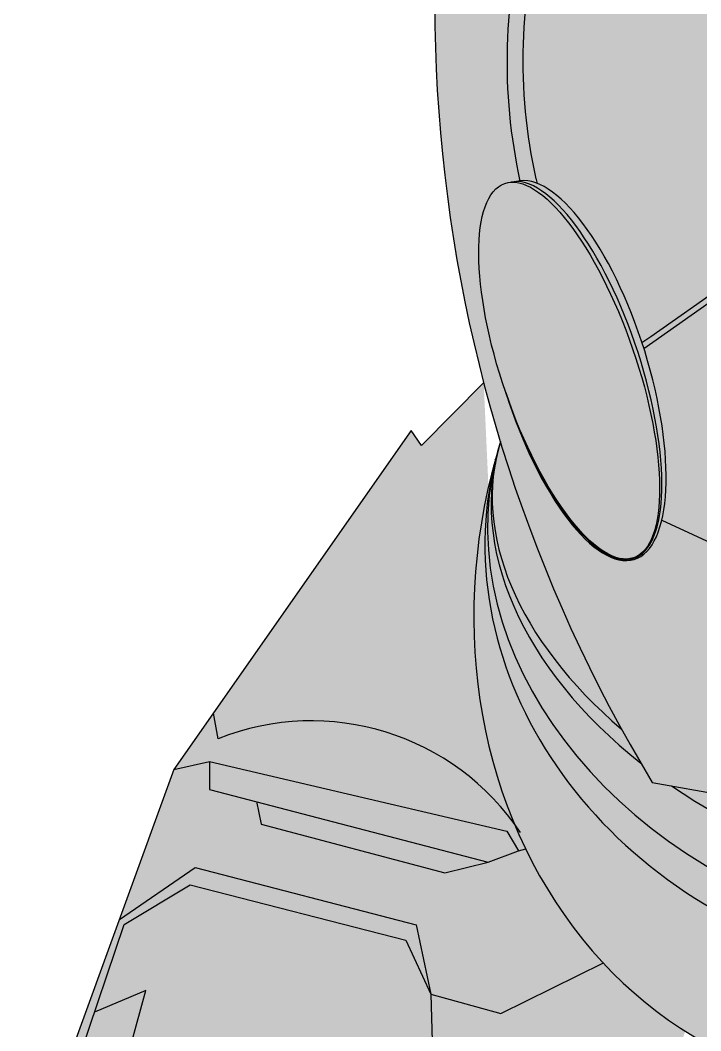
# Model space of a CAD drawing. Header units: inches. Extents: x 17.7 to 32.9, y 22.3 to 43.
# Drawn here: x 18.48 to 22.27, y 26.6 to 32.22 of the extents above; entities that cross this region are included whole.
import ezdxf

# ---------------------------------------------------------------- set-up
doc = ezdxf.new("R2010")
doc.units = ezdxf.units.IN
doc.header["$MEASUREMENT"] = 0

msp = doc.modelspace()

# ---------------------------------------------------------------- hatches: boundary and pattern name
h = msp.add_hatch(color=256)
h.set_gradient(color1=(122, 0, 2), color2=(36, 0, 1), tint=1, name='SPHERICAL')
h.paths.add_polyline_path([(20.22856044690146, 36.64491208138246), (20.15929646186179, 36.67950396736781, -0.1549908525240854), (19.28705590345203, 36.13317296595154), (19.33130416579777, 36.0889247036058), (19.34826808316884, 36.09292048678476, 0.1565449459458334)])
h.paths.add_polyline_path([(20.60551881168033, 37.46172961892268), (20.53766746044187, 37.48642549112822, -0.09190985276364692), (20.32134993367868, 36.90565110169256), (20.38235648981621, 36.85920833515179, 0.09534739785223799)])
h.paths.add_polyline_path([(20.6108, 36.68529999999999), (20.60426629658273, 36.69027394512436), (20.49232706097676, 36.51318150544733), (20.5009, 36.5089)])
edge = h.paths.add_edge_path()
edge.add_arc((23.06634988022827, 35.19117977179123), 5.000000000000001, 7.643741301653087, 8.19533647847235)
edge.add_line((28.01528906393247, 35.90392162968734), (26.64735237237194, 34.57134708661411))
edge.add_ellipse((26.26899827753213, 34.14139541141724), major_axis=(-0.9501053488062664, 0.6522951355999266), ratio=0.4942524922459207, start_angle=264.6322143439453, end_angle=266.5891625197044, ccw=False)
edge.add_line((26.67886394131101, 34.54790679310941), (28.02192129496873, 35.85624514707948))
edge = h.paths.add_edge_path()
edge.add_arc((25.85053995324225, 33.10691771417405), 4.468099999999998, 149.8305764799501, 183.5644977871067, ccw=False)
edge.add_line((21.9876748359955, 35.3524), (21.90719999999999, 35.3524))
edge.add_arc((25.76275620924194, 33.09439115870292), 4.468099999999996, 149.6446011101613, 183.5644977871069)
edge.add_arc((24.26001060964148, 31.98474988078768), 3.071500000000006, 164.286419241059, 192.4232018873283)
edge.add_ellipse((21.56565, 30.26935), major_axis=(-0.3314338777463513, 1.048881110842414), ratio=0.366438098681469, start_angle=343.61087968478483, end_angle=356.19832169761156, ccw=False)
edge.add_line((21.35613100963683, 31.30988076846485), (21.35620413702089, 31.31039221465483))
edge.add_line((21.35620413702089, 31.31039221465483), (21.348348886821, 31.33785517640861))
edge.add_line((21.348348886821, 31.33785517640861), (21.34788309247958, 31.33800056444778))
edge.add_arc((24.3477943536418, 31.99727643625882), 3.071500000000005, 164.2864192410589, 192.3945817878931, ccw=False)
edge = h.paths.add_edge_path()
edge.add_line((22.76500184302193, 31.00505496956663), (21.98700452360396, 30.45656228221484))
edge.add_line((21.98700452360396, 30.45656228221484), (21.9391091797836, 30.42456978072714))
edge.add_ellipse((21.56565, 30.26935), major_axis=(-0.3314338777463513, 1.048881110842414), ratio=0.366438098681469, start_angle=270.00044151289865, end_angle=271.8484680722334, ccw=False)
edge.add_line((21.94999744600758, 30.39080808252086), (21.95001146447291, 30.39080808252085))
edge.add_line((21.95001146447291, 30.39080808252085), (22.72700285230311, 30.93859158218508))
edge.add_line((22.72700285230311, 30.93859158218508), (23.58990511640499, 30.53958343635588))
edge.add_line((23.58990511640499, 30.53958343635588), (23.5899051784844, 30.5395834657469))
edge.add_line((23.5899051784844, 30.5395834657469), (23.62776361388209, 30.60611178816063))
edge.add_line((23.62776361388209, 30.60611178816063), (22.76500184302193, 31.00505496956663))
h.paths.add_polyline_path([(24.7734, 31.09990000000001), (24.79808612491246, 31.16275543451606), (23.6277, 30.606), (23.58990560867641, 30.53958422171984), (23.5899056567212, 30.53958369216444)])
h.paths.add_polyline_path([(24.79857090561937, 31.16298604583943), (24.79808612491246, 31.16275543451606), (24.7734, 31.09990000000001), (25.60645892230278, 30.16231088102337), (25.6448938395419, 30.1821772796727)])
h = msp.add_hatch(color=250)
h.set_gradient(color1=(214, 0, 4), color2=(122, 6, 8), rotation=119.99999999999997, tint=1, name='INVSPHERICAL')
h.paths.add_polyline_path([(23.10401723469825, 27.78523042246979), (23.1289, 28.8317), (22.898815280069, 29.04498583555533), (22.04892198387988, 29.43797860237583), (22.04894467969148, 29.43796894444214), (22.04894462991366, 29.43796813079371), (22.89880285230311, 29.04499158218508), (23.67580570460622, 29.59278316437017), (23.58990570460621, 30.53958316437016), (23.58990511640497, 30.53958343635587), (23.5899051784844, 30.53958346574689), (23.62776361388209, 30.60611178816064), (23.39997719877712, 30.71144079112799), (23.74271336360702, 30.88391813184395), (23.2259, 31.50490000000001), (23.31158387869167, 31.92483089731761, -0.07880292750988035), (22.55019713752556, 32.52763714125165, -0.2792119128091833), (22.82046623231083, 32.95739375848782, 0.0327598759802149), (23.10938344105381, 32.67245532710862), (23.1150241872199, 32.67639941656812), (23.35096298876712, 33.05526373230895), (23.35096298876712, 33.05526443671899, -0.06305849802500628), (22.82073702406113, 33.62573284055235), (22.27593083096684, 33.82402607828256, -1.366424294246135e-06), (22.27592430856225, 33.82404171624582), (22.17321664129614, 33.95789295421234), (22.13364371006358, 33.94603433118949), (22.23703663055606, 33.72697353160726, -3.255171321140295e-06), (22.23702109314225, 33.7270107854837, 0.07079187727936284), (22.68344535510207, 32.9762735729983), (22.67989533204051, 32.97608702611756), (22.67909382929437, 32.98169116675775, -0.07022543112916865), (22.23703663055604, 33.72697353160729), (22.1313, 33.951), (22.007, 33.8656), (21.97052022485367, 33.43282627408376), (21.97052762210123, 33.43280666666157, 6.969647171156172e-05), (21.9708605770837, 33.43200914219996), (21.90481900260501, 33.34466500070706, -0.4908963628243438), (21.66748957720944, 33.3421204144735), (21.53513975575531, 33.50957344314676, 0.155653416398862), (21.40912545285988, 33.59451882757838, 0.04291617074865588), (21.39108374400032, 32.82912655547114, 0.1227310580696896), (21.34650612567428, 31.34429770562231), (21.34834888682101, 31.33785517640861), (21.34788309247958, 31.33800056444778, -0.1232636519562521), (21.39108374400032, 32.82912655547114, -0.1482642880581698), (21.9876748359955, 35.3524), (21.90719999999999, 35.3524, 0.1042444328195322), (21.32382369392204, 33.60409277184115, 0.1901541041204341), (21.1575189837704, 33.52649299846159), (20.83015277970494, 33.1809501578517, 0.08961726905927879), (21.05853701921339, 30.20254389796062), (21.05963793201721, 30.20254389796062), (21.05876616648219, 30.20166607113001, 0.07212472819813436), (21.99625249633267, 27.98055923412109)])
h = msp.add_hatch(color=250)
h.set_gradient(color1=(214, 0, 4), color2=(122, 6, 8), rotation=74.99999999999999, tint=1, name='CYLINDER')
edge = h.paths.add_edge_path()
edge.add_arc((23.04012769946497, 32.51938823358238), 0.4900000000000003, 127.7161660285231, 179.0354083230384, ccw=False)
edge.add_line((22.74037007211532, 32.9070032034245), (22.67714522707649, 32.98012931864288))
edge.add_arc((22.97560763463338, 32.5915161545898), 0.4900000000000005, 127.524957914432, 179.0091468280802)
edge.add_arc((24.83140009428601, 34.62671147773128), 3.100000000000001, 202.6678205832671, 220.8273019098094, ccw=False)
edge.add_line((21.9708605770837, 33.43200914219996), (21.90481900260501, 33.34466500070706))
edge.add_arc((21.7851706842393, 33.435132010784), 0.1500000000000002, 218.3217801868604, 322.90679452784036, ccw=False)
edge.add_line((21.66748957720944, 33.3421204144735), (21.53513975575531, 33.50957344314676))
edge.add_arc((21.3390045773722, 33.35455411596261), 0.2499999999999981, 38.32178018685961, 73.7109362736128)
edge.add_arc((25.85053995324225, 33.10691771417406), 4.468099999999997, 173.7348677290352, 183.5644977871069)
edge.add_arc((24.3477943536418, 31.99727643625882), 3.071500000000005, 164.286419241059, 192.2743393328534)
edge.add_line((21.34650612567428, 31.34429770562231), (21.35638433933884, 31.30976220424906))
edge.add_ellipse((21.56565, 30.26935), major_axis=(-0.3314338777463513, 1.048881110842414), ratio=0.366438098681469, start_angle=271.8484680722334, end_angle=343.61087968478483, ccw=False)
edge.add_line((21.9391091797836, 30.42456978072714), (21.98700452360405, 30.45656228221491))
edge.add_line((21.98700452360405, 30.45656228221491), (22.76500184302193, 31.00505496956664))
edge.add_line((22.76500184302193, 31.00505496956664), (23.39997719877712, 30.71144079112799))
edge.add_line((23.39997719877712, 30.71144079112799), (23.74271336360701, 30.88391813184395))
edge.add_line((23.74271336360701, 30.88391813184395), (23.2259, 31.5049))
edge.add_line((23.2259, 31.5049), (23.31158387869167, 31.92483089731761))
edge.add_arc((24.831400094286, 34.62671147773128), 3.099999999999996, 222.6190562315539, 240.6421113178217, ccw=False)
h = msp.add_hatch(color=256)
h.set_gradient(color1=(68, 161, 248), rotation=165.00000000000003, one_color=1, tint=1, name='SPHERICAL')
edge = h.paths.add_edge_path()
edge.add_ellipse((21.53415, 30.26935), major_axis=(-0.3580037479864119, 1.040112165310878), ratio=0.3392422584486716, start_angle=95.98105045136376, end_angle=353.0579720227293)
edge.add_ellipse((21.53415, 30.26935), major_axis=(-0.3580037479864119, 1.040112165310878), ratio=0.3392422584486716, start_angle=353.0579720227293, end_angle=354.844306010426)
edge.add_ellipse((21.53415, 30.26935), major_axis=(-0.3580037479864119, 1.040112165310878), ratio=0.3392422584486716, start_angle=354.844306010426, end_angle=354.85056599171)
edge.add_ellipse((21.53415, 30.26935), major_axis=(-0.3580037479864119, 1.040112165310878), ratio=0.3392422584486716, start_angle=354.85056599171, end_angle=449.9999999996718)
edge.add_ellipse((21.53415, 30.26935), major_axis=(-0.3580037479864119, 1.040112165310878), ratio=0.3392422584486716, start_angle=89.99999999967183, end_angle=90.06628303230568)
edge.add_ellipse((21.53415, 30.26935), major_axis=(-0.3580037479864119, 1.040112165310878), ratio=0.3392422584486716, start_angle=90.06628303230568, end_angle=95.41806106438268)
edge.add_ellipse((21.53415, 30.26935), major_axis=(-0.3580037479864119, 1.040112165310878), ratio=0.3392422584486716, start_angle=95.41806106438268, end_angle=95.5601283062047)
edge.add_ellipse((21.53415, 30.26935), major_axis=(-0.3580037479864119, 1.040112165310878), ratio=0.3392422584486716, start_angle=95.5601283062047, end_angle=95.85354426918153)
edge.add_ellipse((21.53415, 30.26935), major_axis=(-0.3580037479864119, 1.040112165310878), ratio=0.3392422584486716, start_angle=95.85354426918153, end_angle=95.98105045136376)
h = msp.add_hatch(color=256)
h.set_gradient(color1=(214, 0, 4), color2=(122, 6, 8), rotation=74.99999999999999, tint=1, name='INVSPHERICAL')
edge = h.paths.add_edge_path()
edge.add_ellipse((21.56565, 30.26935), major_axis=(-0.3314338777463513, 1.048881110842414), ratio=0.366438098681469, start_angle=211.4542342458099, end_angle=270, ccw=False)
edge.add_line((22.04894561383504, 29.4379842135772), (22.04894462991365, 29.43796813079371))
edge.add_line((22.04894462991365, 29.43796813079371), (22.89880285230311, 29.04499158218508))
edge.add_line((22.89880285230311, 29.04499158218508), (23.67580570460622, 29.59278316437017))
edge.add_line((23.67580570460622, 29.59278316437017), (23.58990570460621, 30.53958316437016))
edge.add_line((23.58990570460621, 30.53958316437016), (22.72700285230311, 30.93859158218508))
edge.add_line((22.72700285230311, 30.93859158218508), (21.95, 30.3908))
h = msp.add_hatch(color=256)
h.set_gradient(color1=(209, 185, 5), color2=(243, 246, 44), rotation=45, tint=1, name='INVCYLINDER')
edge = h.paths.add_edge_path()
edge.add_ellipse((23.57839009640612, 29.11943200803397), major_axis=(-0.8624165008772077, -2.770682410348525), ratio=0.8756001389883983, start_angle=272.08208986833534, end_angle=313.6138633561275, ccw=False)
edge.add_ellipse((23.57839009640612, 29.11943200803397), major_axis=(-0.8624165008772077, -2.770682410348525), ratio=0.8756001389883983, start_angle=270.0369253670849, end_angle=272.08208986833534, ccw=False)
edge.add_arc((29.18629968952093, 32.32374025265183), 8.399999999999999, 194.6330711711299, 196.9646235206049, ccw=False)
edge.add_line((21.05876616648219, 30.20166607113001), (20.7136, 29.85409999999999))
edge.add_line((20.7136, 29.85409999999999), (20.6562423563649, 29.9360152044289))
edge.add_line((20.6562423563649, 29.9360152044289), (19.55610367841006, 28.3648543443678))
edge.add_line((19.55610367841006, 28.3648543443678), (19.583, 28.2233))
edge.add_arc((20.10124558720429, 26.9227533797886), 1.4, 36.471692963232385, 111.7264362580002, ccw=False)
at = {"true_color": 0x520001}
h = msp.add_hatch(color=18, dxfattribs=at)
h.set_gradient(color1=(224, 0, 4), color2=(128, 0, 2), tint=1, name='SPHERICAL')
edge = h.paths.add_edge_path()
edge.add_ellipse((23.57839009640612, 29.11943200803397), major_axis=(-0.8624165008772077, -2.770682410348525), ratio=0.8756001389883983, start_angle=346.6412751766956, end_angle=379.5777074693257)
edge.add_line((23.57875125994387, 26.25589515407441), (23.57871601810551, 26.25623069161738))
edge.add_line((23.57871601810551, 26.25623069161738), (23.57878257636959, 26.25589824956603))
edge.add_ellipse((23.57839009640612, 29.11943200803397), major_axis=(-0.8624165008772077, -2.770682410348525), ratio=0.8756001389883983, start_angle=379.5777074693257, end_angle=385.5901359782061, ccw=False)
edge.add_line((23.84843089387376, 26.29436850055695), (23.84853500022786, 26.2946941670249))
edge.add_line((23.84853500022786, 26.2946941670249), (23.84846117114019, 26.29444650181705))
edge.add_line((23.84846117114019, 26.29444650181705), (23.84847766496165, 26.29436074068865))
edge.add_line((23.84847766496165, 26.29436074068865), (23.99459855815331, 26.22720066270151))
edge.add_line((23.99459855815331, 26.22720066270151), (23.99460193941474, 26.22720066270151))
edge.add_line((23.99460193941474, 26.22720066270151), (24.51639890653466, 26.40549962636093))
edge.add_line((24.51639890653466, 26.40549962636093), (24.51640020915804, 26.40550096367629))
edge.add_line((24.51640020915804, 26.40550096367629), (24.54339978570882, 26.52989901267321))
edge.add_line((24.54339978570882, 26.52989901267321), (24.54338143302041, 26.52987379836061))
edge.add_line((24.54338143302041, 26.52987379836061), (24.54339993690122, 26.52989970927824))
edge.add_line((24.54339993690122, 26.52989970927824), (24.54339999999999, 26.5299))
edge.add_line((24.54339999999999, 26.5299), (24.54340028767136, 26.5299002004604))
edge.add_line((24.54340028767136, 26.5299002004604), (24.54340804528728, 26.52991106342198))
edge.add_line((24.54340804528728, 26.52991106342198), (24.54340107324533, 26.52990074787833))
edge.add_line((24.54340107324533, 26.52990074787833), (24.66625239927989, 26.61550824351557))
edge.add_ellipse((23.57839009640612, 29.11943200803397), major_axis=(-0.8624165008772077, -2.770682410348525), ratio=0.8756001389883983, start_angle=404.563044721414, end_angle=449.9997967558082)
edge.add_line((25.95574752852682, 28.22088882184066), (25.9554666325883, 28.22120356869112))
edge.add_line((25.9554666325883, 28.22120356869112), (25.95410952228343, 28.22267605162537))
edge.add_ellipse((23.5784, 29.11945), major_axis=(2.425999999999998, -0.7551500000000005), ratio=0.8658648005907936, start_angle=183.5021821848302, end_angle=356.0859703922102, ccw=False)
edge.add_line((21.11698870094961, 29.74487205239667), (21.11367904757034, 29.73998320901683))
edge.add_ellipse((23.57839009640612, 29.11943200803397), major_axis=(-0.8624165008772077, -2.770682410348525), ratio=0.8756001389883983, start_angle=270.0369253670849, end_angle=346.6409641207916)
edge.add_line((22.17877415931694, 26.59819563181098), (22.17896751837178, 26.59840687924069))
edge.add_line((22.17896751837178, 26.59840687924069), (22.17926198594692, 26.59876147198161))
edge.add_line((22.17926198594692, 26.59876147198161), (22.17928039114134, 26.59874869704926))
edge.add_line((22.17928039114134, 26.59874869704926), (22.17930584418301, 26.59877650484773))
edge.add_line((22.17930584418301, 26.59877650484773), (22.17928088494223, 26.59874835430509))
edge.add_line((22.17928088494223, 26.59874835430509), (22.18033848206736, 26.59801428263869))
edge.add_line((22.18033848206736, 26.59801428263869), (22.17884819084218, 26.59815067836124))
h = msp.add_hatch(color=18, dxfattribs=at)
h.set_gradient(color1=(148, 0, 2), color2=(77, 0, 1), tint=1, name='SPHERICAL')
edge = h.paths.add_edge_path()
edge.add_ellipse((23.5784, 29.11945), major_axis=(-2.426000000000003, 0.7551500000000008), ratio=0.6297198549751216, start_angle=0.06891015842461456, end_angle=55.92300295763391, ccw=False)
edge.add_ellipse((23.5784, 29.11945), major_axis=(2.425999999999998, -0.7551500000000005), ratio=0.6690773459110677, start_angle=180.0648462069848, end_angle=240.1525722900635)
edge.add_line((21.93276520917734, 28.08740946395866), (21.93278269020295, 28.08741033861006))
edge.add_arc((29.18629968952093, 32.32374025265182), 8.399999999999999, 208.7986025485224, 210.2865539267327, ccw=False)
edge = h.paths.add_edge_path()
edge.add_ellipse((23.5784, 29.11945), major_axis=(-2.426000000000003, 0.7551500000000008), ratio=0.787149818718902, start_angle=2.841046061916586, end_angle=179.9997051075921, ccw=False)
edge.add_line((21.12591942038149, 29.77902069290959), (21.124926552015, 29.7773151303481))
edge.add_ellipse((23.5784, 29.11945), major_axis=(2.425999999999998, -0.7551500000000005), ratio=0.8658648005907936, start_angle=182.6327341057377, end_angle=359.9997319162823)
edge.add_line((26.00084597684713, 28.35336243798725), (26.00082903037653, 28.35335592689058))
edge = h.paths.add_edge_path(flags=17)
edge.add_ellipse((23.5784, 29.11945), major_axis=(-2.426000000000003, 0.7551500000000008), ratio=0.6297198549751216, start_angle=71.04815783689833, end_angle=179.9996313831995, ccw=False)
edge.add_line((22.34074472383334, 27.91981595976836), (22.10376994402077, 27.96160100719677))
edge.add_ellipse((23.5784, 29.11945), major_axis=(2.425999999999998, -0.7551500000000005), ratio=0.6690773459110677, start_angle=245.2465827760923, end_angle=359.9996530669258)
h = msp.add_hatch(color=18, dxfattribs=at)
h.set_gradient(color1=(224, 0, 4), color2=(128, 0, 2), tint=1, name='SPHERICAL')
edge = h.paths.add_edge_path()
edge.add_ellipse((23.5784, 29.11945), major_axis=(-2.426000000000003, 0.7551500000000008), ratio=0.6297198549751216, start_angle=71.04815783689833, end_angle=179.9996313831995)
edge.add_line((26.00439694057203, 28.3642901714379), (25.85427627037416, 28.21416950124004))
edge.add_line((25.85427627037416, 28.21416950124004), (24.16282955295954, 27.59853324325384))
edge.add_line((24.16282955295954, 27.59853324325384), (22.34074472383336, 27.91981595976836))
edge = h.paths.add_edge_path()
edge.add_ellipse((23.5784, 29.11945), major_axis=(-2.426000000000003, 0.7551500000000008), ratio=0.787149818718902, start_angle=2.841046061916586, end_angle=179.9989474524019, ccw=False)
edge.add_line((26.00080057549609, 28.35334499408449), (26.00076499874008, 28.35333132494342))
edge.add_ellipse((23.5784, 29.11945), major_axis=(2.425999999999998, -0.7551500000000005), ratio=0.6690773459110677, start_angle=245.24658277609228, end_angle=359.99949488485686, ccw=False)
edge.add_line((22.10376994402078, 27.96160100719677), (21.99625249633267, 27.98055923412109))
edge.add_arc((29.18629968952098, 32.32374025265174), 8.4, 210.2867767390518, 211.1342679067348, ccw=False)
edge.add_ellipse((23.5784, 29.11945), major_axis=(2.425999999999998, -0.7551500000000005), ratio=0.6690773459110677, start_angle=183.2142469704283, end_angle=240.15257229006352, ccw=False)
edge.add_line((21.12788699173781, 29.78240061330557), (21.1259194203815, 29.7790206929096))
edge = h.paths.add_edge_path()
edge.add_ellipse((23.5784, 29.11945), major_axis=(-2.426000000000003, 0.7551500000000008), ratio=0.6297198549751216, start_angle=0.0689101584246344, end_angle=3.293801341752411)
edge.add_line((21.12908542858544, 29.78557693982383), (21.13000274877485, 29.78603508904615))
edge.add_line((21.13000274877485, 29.78603508904615), (21.12871036237707, 29.78381501040387))
edge.add_ellipse((23.5784, 29.11945), major_axis=(-2.426000000000003, 0.7551500000000008), ratio=0.6297198549751216, start_angle=3.358144930497149, end_angle=55.92300295763393)
edge.add_line((21.8252194508394, 28.27719361812597), (21.82522259197432, 28.27719308698395))
edge.add_arc((29.18629968952093, 32.32374025265182), 8.4, 196.9647387953232, 208.7985701653937, ccw=False)
h = msp.add_hatch(color=18, dxfattribs=at)
h.set_gradient(color1=(224, 0, 4), color2=(128, 0, 2), tint=1, name='SPHERICAL')
edge = h.paths.add_edge_path()
edge.add_ellipse((23.5784, 29.11945), major_axis=(-2.426000000000003, 0.7551500000000008), ratio=0.6297198549751216, start_angle=0.0689101584246344, end_angle=3.293801341752411)
edge.add_line((21.12908542858544, 29.78557693982382), (21.13000274877485, 29.78603508904614))
edge.add_line((21.13000274877485, 29.78603508904614), (21.12871036237707, 29.78381501040387))
edge.add_ellipse((23.5784, 29.11945), major_axis=(-2.426000000000003, 0.7551500000000008), ratio=0.6297198549751216, start_angle=3.358144930497149, end_angle=55.92317875638367)
edge.add_arc((29.18629968952092, 32.32374025265185), 8.4, 196.9647387953233, 208.7986014116957, ccw=False)
h = msp.add_hatch(color=256)
h.set_gradient(color1=(153, 0, 3), color2=(77, 0, 1), rotation=149.99999999999997, tint=1, name='SPHERICAL')
edge = h.paths.add_edge_path()
edge.add_line((19.583, 28.2233), (19.55610367841006, 28.3648543443678))
edge.add_line((19.55610367841006, 28.3648543443678), (19.33701655275749, 28.05196550256421))
edge.add_line((19.33701655275749, 28.05196550256421), (19.33700117227941, 28.051923245048))
edge.add_line((19.33700117227941, 28.051923245048), (19.5345, 28.0973))
edge.add_line((19.5345, 28.0973), (21.1869, 27.7099))
edge.add_line((21.1869, 27.7099), (21.25230000000001, 27.5997))
edge.add_line((21.25230000000001, 27.5997), (21.29151603151783, 27.611397691553))
edge.add_ellipse((23.57839009640612, 29.11943200803397), major_axis=(-0.8624165008772077, -2.770682410348525), ratio=0.8756001389883983, start_angle=313.6138633561275, end_angle=316.92223270360904, ccw=False)
edge.add_arc((20.10124558720429, 26.92275337978861), 1.4, 36.47169296319449, 111.7264362580002)
h = msp.add_hatch(color=256)
h.set_gradient(color1=(209, 185, 5), color2=(243, 246, 44), rotation=45, tint=1, name='INVHEMISPHERICAL')
h.paths.add_polyline_path([(19.5345, 28.0973), (19.53430000000001, 27.9416), (21.08299999999999, 27.538), (21.2523, 27.5997), (21.18689999999999, 27.7099)], flags=17)
edge = h.paths.add_edge_path()
edge.add_line((19.8219, 27.7491), (19.79653725491181, 27.87325948467592))
edge.add_line((19.79653725491181, 27.87325948467592), (19.5343, 27.9416))
edge.add_line((19.5343, 27.9416), (19.5345, 28.0973))
edge.add_line((19.5345, 28.0973), (19.33700117227941, 28.05192324504801))
edge.add_line((19.33700117227941, 28.05192324504801), (19.03406799966513, 27.21962119368653))
edge.add_line((19.03406799966513, 27.21962119368653), (19.4544, 27.5081))
edge.add_line((19.4544, 27.5081), (20.6832, 27.1896))
edge.add_line((20.6832, 27.1896), (20.7654, 26.80399999999999))
edge.add_line((20.7654, 26.80399999999999), (21.1541, 26.6969))
edge.add_line((21.1541, 26.6969), (21.72323274097313, 26.97772404578264))
edge.add_ellipse((23.57839009640612, 29.11943200803397), major_axis=(-0.8624165008772077, -2.770682410348525), ratio=0.8756001389883983, start_angle=316.92223270360904, end_angle=333.47205948716885, ccw=False)
edge.add_line((21.29151603151784, 27.611397691553), (21.25229999999995, 27.59969999999998))
edge.add_line((21.25229999999995, 27.59969999999998), (21.08299999999999, 27.538))
edge.add_line((21.08299999999999, 27.538), (20.84219999999999, 27.4776))
edge.add_line((20.84219999999999, 27.4776), (19.8219, 27.7491))
h = msp.add_hatch(color=256)
h.set_gradient(color1=(164, 145, 4), color2=(207, 211, 9), rotation=45, tint=1, name='SPHERICAL')
h.paths.add_polyline_path([(19.7965372549118, 27.87325948467592), (19.8219, 27.7491), (20.8422, 27.4776), (21.08299999999999, 27.538)])
h = msp.add_hatch(color=256)
h.set_gradient(color1=(209, 185, 5), color2=(243, 246, 44), rotation=45, tint=1, name='INVHEMISPHERICAL')
h.paths.add_polyline_path([(19.4544, 27.5081), (19.03406799966514, 27.21962119368653), (18.55671608671347, 25.90810759171836), (18.5589, 25.7055), (19.06, 27.191), (19.4264, 27.4116), (20.626, 27.1031), (20.7654, 26.80399999999998), (20.6832, 27.1896)])
h = msp.add_hatch(color=256)
h.set_gradient(color1=(204, 0, 3), color2=(117, 0, 2), rotation=149.99999999999997, tint=1, name='INVCURVED')
h.paths.add_polyline_path([(20.1904, 26.0964), (20.4032, 26.3196), (20.5628, 26.0964), (20.5735, 25.7032), (20.2011, 25.17170000000001), (19.9989, 24.5766), (20.0308, 24.3746), (19.93897578812258, 24.09564162964353), (19.9388, 24.0945), (20.4448, 24.59990000000001), (20.7744, 26.47619999999999), (20.7654, 26.804), (20.626, 27.1031), (19.4264, 27.4116), (19.06, 27.191), (18.89570705928705, 26.70395716737361), (19.1812, 26.8249), (19.0992, 26.5264), (18.68470465345533, 25.63711545669317), (18.7409, 25.521, -0.2618903587791238), (19.6661, 25.1969), (19.84540638979665, 25.20267560845611)])
h = msp.add_hatch(color=256)
h.set_gradient(color1=(204, 0, 3), color2=(117, 0, 2), rotation=74.99999999999999, tint=1, name='INVCYLINDER')
edge = h.paths.add_edge_path()
edge.add_ellipse((23.57839009640612, 29.11943200803397), major_axis=(-0.8624165008772077, -2.770682410348525), ratio=0.8756001389883983, start_angle=333.47205948716885, end_angle=346.6410792318041, ccw=False)
edge.add_line((21.72323274097313, 26.97772404578264), (21.1541, 26.6969))
edge.add_line((21.1541, 26.6969), (20.7654, 26.80399999999999))
edge.add_line((20.7654, 26.80399999999999), (20.7744, 26.47620000000001))
edge.add_line((20.7744, 26.47620000000001), (21.1808, 26.133))
edge.add_line((21.1808, 26.133), (21.4616, 26.2732))
edge.add_line((21.4616, 26.2732), (21.5194, 25.935))
edge.add_line((21.5194, 25.935), (21.27557578897193, 24.88162742451712))
edge.add_line((21.27557578897193, 24.88162742451712), (21.27601885213, 24.8787828931474))
edge.add_arc((16.99905886672507, 28.22105716125364), 5.428000000000002, 321.9937872897573, 342.603640713327)
h = msp.add_hatch(color=256)
h.set_gradient(color1=(209, 185, 5), color2=(243, 246, 44), rotation=45, tint=1, name='INVHEMISPHERICAL')
h.paths.add_polyline_path([(20.5735, 25.7032), (20.5628, 26.09640000000001), (20.40319999999999, 26.3196), (20.1904, 26.09639999999999), (19.84540638979665, 25.20267560845611), (20.07589999999999, 25.2101), (20.2011, 25.1717)])
h.paths.add_polyline_path([(19.0992, 26.5264), (19.1812, 26.8249), (18.89570705928706, 26.70395716737362), (18.5589, 25.70549999999999), (18.55671608671347, 25.90810759171836), (18.48196619444332, 25.70273395059945), (18.53196619444332, 25.61613141022101), (18.48488658864547, 25.48678125637459), (18.49335738101975, 25.49599604822958), (18.6368, 25.7361), (18.68470465345533, 25.63711545669316)])

# ---------------------------------------------------------------- linework, layer by layer
for p, q in [((21.20938128069061, 31.31627541176783), (21.20920250267682, 31.31603092511185)), ((21.22104041621795, 31.316348470962), (21.22352723981446, 31.317452510107)), ((21.23692868730302, 31.31703850800668), (21.24121162290218, 31.32021260796949)), ((21.24118710341428, 31.32012329662675), (21.24116234587309, 31.32027610707627)), ((21.24116234587309, 31.32027610707627), (21.24116234587309, 31.32027610707627)), ((21.26070128304387, 31.32377001712045), (21.26036658013125, 31.32195475778975)), ((21.34847069444019, 31.3378171566876), (21.34772142173929, 31.33805102661495)), ((21.34801481512613, 31.33902313388238), (21.35629010369792, 31.31009166413089)), ((21.35631347879848, 31.3111569409783), (21.35594104444088, 31.3085521693778)), ((22.76500184302193, 31.00505496956663), (21.98799899071882, 30.45726338738154)), ((22.72700285230311, 30.93859158218508), (21.95, 30.3908)), ((21.98782812530341, 30.45711242083989), (21.93838219740221, 30.42408418060272)), ((21.95008299225367, 30.39080808252086), (21.94973055437164, 30.39080808252086)), ((21.05974444131914, 30.20265114781071), (20.7136, 29.8541)), ((21.0593366549646, 30.20254389796062), (21.06083520036641, 30.20254389796062)), ((21.18166830802147, 30.14660204026296), (21.18211846677522, 30.14752780893622)), ((20.6562423563649, 29.9360152044289), (19.33701655275749, 28.05196550256422)), ((20.7136, 29.8541), (20.6562423563649, 29.9360152044289)), ((20.7136, 29.8541), (20.6562423563649, 29.9360152044289)), ((21.12254997300107, 29.77323261112661), (21.13015327158951, 29.78629365915069)), ((21.13072358040212, 29.78639510341545), (21.12743301172307, 29.78475165165382)), ((21.12389964516954, 29.75508053045359), (21.11547275085553, 29.74263277180371)), ((21.11547275085553, 29.74263277180371), (21.12160140126572, 29.75487644524102)), ((21.1162388321568, 29.74477541837761), (21.1244614381238, 29.75671301362768)), ((21.12144818500546, 29.75630489283416), (21.1162388321568, 29.74472439707447)), ((21.1162388321568, 29.74472439707447), (21.12389964516954, 29.75508053045359)), ((21.12037567118368, 29.75145841498341), (21.1162388321568, 29.74477541837761)), ((21.12287820343451, 29.75758027651787), (21.11751563432558, 29.74834651254465)), ((21.11751563432558, 29.74834651254465), (21.12231641048024, 29.75375412546674)), ((21.12420607769005, 29.75701909181492), (21.11802635519311, 29.75028507390598)), ((21.11802635519311, 29.75028507390598), (21.11889458066788, 29.7513054007056)), ((21.11812849936661, 29.7506931946995), (21.12144818500546, 29.75630489283416)), ((21.11817170517793, 29.7513591021161), (21.11963307130161, 29.75180141909432)), ((21.11889458066788, 29.7513054007056), (21.12287820343451, 29.75758027651787)), ((21.11963307130161, 29.75180141909432), (21.12034162312584, 29.75184564086582)), ((21.12034162312584, 29.75184564086582), (21.12237863624111, 29.75162448237671)), ((21.12160140126572, 29.75487644524102), (21.12037567118368, 29.75145841498341)), ((21.12231641048024, 29.75375412546674), (21.12369535682254, 29.75569268682807)), ((21.12237863624111, 29.75162448237671), (21.12313145054054, 29.75118216539849)), ((21.1244614381238, 29.75671301362768), (21.12420607769005, 29.75701909181492)), ((22.04894699582223, 29.43796795884015), (22.04785361710411, 29.43843323319863)), ((22.04894256547271, 29.43796908539632), (22.89880285230311, 29.04499158218508)), ((22.0489448533427, 29.4379717828751), (22.04894449626278, 29.43796594619018)), ((19.583, 28.2233), (19.556, 28.3654)), ((21.82521226528162, 28.27719483314915), (21.82527683918441, 28.27718391419323)), ((19.3369, 28.0519), (19.5345, 28.0973)), ((19.5345, 28.0973), (19.5343, 27.9416)), ((19.5345, 28.0973), (21.1869, 27.7099)), ((21.93267134061273, 28.08740476730796), (21.9329232962407, 28.08741737373889)), ((19.33701655275749, 28.05196550256422), (18.48196619444332, 25.70273395059945)), ((21.99625249633267, 27.98055923412109), (24.16282955295953, 27.59853324325384)), ((19.5343, 27.9416), (21.083, 27.538)), ((19.7961, 27.8754), (19.8219, 27.7491)), ((19.8219, 27.7491), (20.8422, 27.4776)), ((21.1869, 27.7099), (21.2523, 27.5997)), ((21.083, 27.538), (21.2523, 27.5997)), ((21.2523, 27.5997), (21.2932, 27.6119)), ((20.8422, 27.4776), (21.083, 27.538)), ((19.0336, 27.2193), (19.4544, 27.5081)), ((19.4544, 27.5081), (20.6832, 27.1896)), ((19.06, 27.191), (19.4264, 27.4116)), ((19.4264, 27.4116), (20.626, 27.1031)), ((18.5589, 25.7055), (19.06, 27.191)), ((20.6832, 27.1896), (20.7654, 26.804)), ((20.626, 27.1031), (20.7654, 26.804)), ((21.1541, 26.6969), (21.7244, 26.9783)), ((19.1812, 26.8249), (18.8951, 26.7037)), ((19.0992, 26.5264), (19.1812, 26.8249)), ((20.7654, 26.804), (21.1541, 26.6969)), ((20.7654, 26.804), (20.7744, 26.4762))]:
    msp.add_line(p, q)
for centre, radius, start, end in [((29.18629968952092, 32.32374025265184), 8.4, 158.8657320932644, 211.1342679067356), ((24.26001060964147, 31.98474988078767), 3.0715, 164.2864192410588, 192.4380170672471), ((24.34779435364179, 31.99727643625882), 3.0715, 164.2864192410588, 192.4380170672471), ((20.10124558720429, 26.9227533797886), 1.4, 33.8311687074739, 111.7264362580001)]:
    msp.add_arc(centre, radius, start, end)
msp.add_ellipse((21.53415, 30.26935), major_axis=(-0.3580037479864118, 1.040112165310878), ratio=0.3392422584486716)
for centre, major_axis, ratio, start_param, end_param in [((21.56565, 30.26935), (-0.3314338777463513, 1.048881110842414), 0.3664380986814689, 1.570796326794897, 6.265760650492632), ((21.54565, 30.26935), (0.3478505426185187, -1.043551627855566), 0.3491442016613192, 4.712388978212194, 9.393775031364298), ((23.5784, 29.11945), (2.425999999999998, -0.7551500000000005), 0.8658648005907934, 9.339765993455101, 9.34035465050962), ((23.5784, 29.11945), (2.425999999999998, -0.7551500000000005), 0.8658648005907934, 9.341013283640851, 9.341454776707096), ((23.5784, 29.11945), (-2.426000000000002, 0.7551500000000004), 0.787149818718902, 6.192100362835818, 6.192581965671899), ((23.5784, 29.11945), (-2.426000000000002, 0.7551500000000004), 0.787149818718902, 6.190721127933616, 6.191483393510865), ((23.5784, 29.11945), (2.425999999999998, -0.7551500000000005), 0.6690773459110676, 9.320195732057709, 9.320736228399728), ((23.5784, 29.11945), (-2.426000000000002, 0.7551500000000004), 0.6297198549751216, 6.173296819997201, 6.173815900907701), ((23.5784, 29.11945), (2.425999999999998, -0.7551500000000005), 0.6690773459110676, 9.318543537128352, 9.319514749490825), ((23.5784, 29.11945), (-2.426000000000002, 0.7551500000000004), 0.6297198549751216, 6.171486365826535, 6.172311804663448), ((23.5784, 29.11945), (2.425999999999998, -0.7551500000000005), 0.8658648005907934, 3.141592653589793, 6.283185307179586), ((23.5784, 29.11945), (-2.426000000000002, 0.7551500000000004), 0.787149818718902, 0, 3.141592653589793), ((23.57839009640612, 29.11943200803397), (-0.8624165008772077, -2.770682410348525), 0.8756001389883984, 4.713033449617829, 6.729822711656047), ((23.5784, 29.11945), (2.425999999999998, -0.7551500000000005), 0.6690773459110676, 3.141592653589793, 4.191471114114952), ((23.5784, 29.11945), (-2.426000000000002, 0.7551500000000004), 0.6297198549751216, 0, 0.9760435974802428), ((23.5784, 29.11945), (2.425999999999998, -0.7551500000000005), 0.6690773459110676, 4.280360348707625, 6.283185307179586)]:
    msp.add_ellipse(centre, major_axis=major_axis, ratio=ratio, start_param=start_param, end_param=end_param)

doc.saveas('drawing.dxf')
